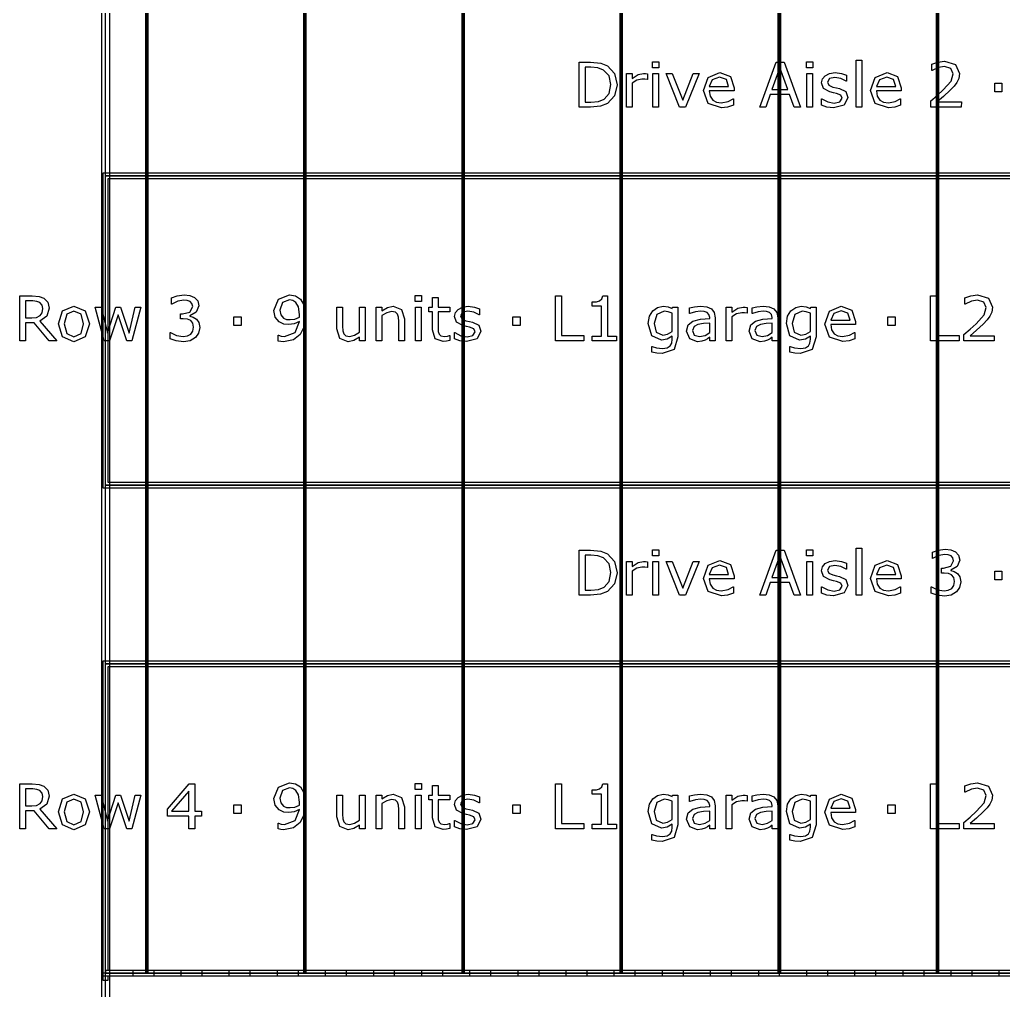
# Model space of a CAD drawing. Extents: x -3 to 198, y 3 to 612.
# Drawn here: x 8.34 to 46.19, y 77.63 to 114.99 of the extents above; entities that cross this region are included whole.
import ezdxf

# ---------------------------------------------------------------- set-up
doc = ezdxf.new("R2010")
doc.units = 0
doc.header["$MEASUREMENT"] = 0
doc.layers.add('Layer 1', color=7, linetype='Continuous')

msp = doc.modelspace()

# ---------------------------------------------------------------- linework, layer by layer
at = {"layer": 'Layer 1', "color": 7}
for points in [[(11.483006, 153.588892), (11.483006, 33.944671), (71.066891, 33.944671), (71.066891, 153.588892), (11.483006, 153.588892)], [(13.17644, 146.55109), (13.17644, 78.288676), (13.28186, 78.288676), (13.28186, 146.55109), (13.17644, 146.55109)], [(13.22915, 146.55109), (13.22915, 78.288676)], [(19.261849, 146.55109), (19.261849, 78.288676), (19.367269, 78.288676), (19.367269, 146.55109), (19.261849, 146.55109)], [(19.314559, 146.55109), (19.314559, 78.288676)], [(25.347258, 146.55109), (25.347258, 78.288676), (25.452678, 78.288676), (25.452678, 146.55109), (25.347258, 146.55109)], [(25.399968, 146.55109), (25.399968, 78.288676)], [(31.432667, 146.55109), (31.432667, 78.288676), (31.538087, 78.288676), (31.538087, 146.55109), (31.432667, 146.55109)], [(31.485377, 146.55109), (31.485377, 78.288676)], [(37.518076, 146.55109), (37.518076, 78.288676), (37.623496, 78.288676), (37.623496, 146.55109), (37.518076, 146.55109)], [(37.570786, 146.55109), (37.570786, 78.288676)], [(43.603485, 146.55109), (43.603485, 78.288676), (43.708905, 78.288676), (43.708905, 146.55109), (43.603485, 146.55109)], [(43.656195, 146.55109), (43.656195, 78.288676)], [(11.641652, 115.859462), (70.908244, 115.859462), (70.908244, 108.980304), (11.641652, 108.980304), (11.641652, 115.859462)], [(31.333125, 112.490024), (31.229644, 112.06214), (30.956404, 111.764484), (30.691305, 111.658678), (30.307607, 111.626134), (29.870426, 111.626134), (29.870426, 113.357433), (30.302958, 113.357433), (30.705257, 113.320206), (30.95873, 113.22022), (31.234296, 112.926057), (31.333125, 112.490024), (31.333125, 112.490024)], [(32.93884, 113.142274), (32.692344, 113.142274), (32.692344, 113.368995), (32.93884, 113.368995), (32.93884, 113.142274)], [(38.38385, 111.626134), (38.138515, 111.626134), (37.968759, 112.108654), (37.219967, 112.108654), (37.050211, 111.626134), (36.816505, 111.626134), (37.446699, 113.357433), (37.753655, 113.357433), (38.38385, 111.626134)], [(38.864052, 113.142327), (38.617556, 113.142327), (38.617556, 113.369048), (38.864052, 113.369048), (38.864052, 113.142327)], [(40.744176, 111.626134), (40.525583, 111.626134), (40.525583, 113.435326), (40.744176, 113.435326), (40.744176, 111.626134)], [(44.576494, 111.626134), (43.404473, 111.626134), (43.404473, 111.869153), (43.648646, 112.078439), (43.877701, 112.28656), (44.183496, 112.629565), (44.266048, 112.905128), (44.176519, 113.115578), (43.928861, 113.192307), (43.699804, 113.155106), (43.459123, 113.04115), (43.447508, 113.04115), (43.447508, 113.285334), (43.667263, 113.359735), (43.934687, 113.393469), (44.352104, 113.264405), (44.503257, 112.916743), (44.477672, 112.731879), (44.40442, 112.570272), (44.297449, 112.428403), (44.149785, 112.27378), (43.892825, 112.036582), (43.645165, 111.824968), (44.576502, 111.824968), (44.576494, 111.626134)], [(31.092442, 112.493464), (31.021518, 112.836469), (30.809902, 113.056232), (30.592473, 113.136453), (30.31691, 113.159736), (30.100645, 113.159736), (30.100645, 111.823778), (30.31691, 111.823778), (30.606427, 111.848119), (30.83432, 111.938792), (31.027331, 112.156226), (31.092442, 112.493411), (31.092442, 112.493464)], [(32.498169, 112.686477), (32.486554, 112.686477), (32.391209, 112.702881), (32.283076, 112.708702), (32.08774, 112.663352), (31.906355, 112.548259), (31.906355, 111.626134), (31.687764, 111.626134), (31.687764, 112.924893), (31.906355, 112.924893), (31.906355, 112.733043), (32.135412, 112.880707), (32.338887, 112.924893), (32.42144, 112.921453), (32.49818, 112.91087), (32.498169, 112.686477)], [(32.924896, 111.626081), (32.706306, 111.626081), (32.706306, 112.92484), (32.924896, 112.92484), (32.924896, 111.626081)], [(34.480615, 112.92484), (33.955066, 111.626081), (33.735311, 111.626081), (33.213252, 112.92484), (33.450446, 112.92484), (33.852747, 111.891193), (34.251558, 112.92484), (34.480615, 112.92484)], [(35.832857, 112.252799), (34.875939, 112.252799), (34.911983, 112.043487), (35.010813, 111.898152), (35.153828, 111.814438), (35.337539, 111.786524), (35.603799, 111.838859), (35.795648, 111.943501), (35.807264, 111.943501), (35.807264, 111.705138), (35.581696, 111.627245), (35.339851, 111.595839), (34.835231, 111.770252), (34.653846, 112.267907), (34.827092, 112.773683), (35.285202, 112.960876), (35.689828, 112.807391), (35.832843, 112.371385), (35.832857, 112.252799)], [(37.897832, 112.306324), (37.594363, 113.15627), (37.28973, 112.306324), (37.897832, 112.306324)], [(38.850108, 111.626134), (38.631515, 111.626134), (38.631515, 112.924893), (38.850108, 112.924893), (38.850108, 111.626134)], [(40.210488, 112.000519), (40.062822, 111.708684), (39.661685, 111.594728), (39.396583, 111.628462), (39.195434, 111.704027), (39.195434, 111.949375), (39.207049, 111.949375), (39.437266, 111.824968), (39.680275, 111.779619), (39.905842, 111.826132), (39.987233, 111.972632), (39.943048, 112.08889), (39.773291, 112.156332), (39.651207, 112.180674), (39.515169, 112.210889), (39.272161, 112.343445), (39.201234, 112.559715), (39.233791, 112.710871), (39.334946, 112.837607), (39.500054, 112.923649), (39.725621, 112.956193), (39.960489, 112.927142), (40.159315, 112.858535), (40.159315, 112.624829), (40.1477, 112.624829), (39.944225, 112.728307), (39.709355, 112.771329), (39.507044, 112.724815), (39.424489, 112.588793), (39.474487, 112.467852), (39.632615, 112.4016), (39.767492, 112.373687), (39.893065, 112.348022), (40.127933, 112.228272), (40.210488, 112.00036), (40.210488, 112.000519)], [(42.263848, 112.252852), (41.306931, 112.252852), (41.342975, 112.04354), (41.441807, 111.898205), (41.58482, 111.814491), (41.76853, 111.786577), (42.034793, 111.838912), (42.22664, 111.943554), (42.238255, 111.943554), (42.238255, 111.705191), (42.012687, 111.627298), (41.770843, 111.595892), (41.266222, 111.770305), (41.084837, 112.267959), (41.258083, 112.773736), (41.716193, 112.960929), (42.12082, 112.807444), (42.263835, 112.371438), (42.263848, 112.252852)], [(35.620079, 112.420227), (35.532875, 112.686477), (35.273589, 112.780668), (34.993372, 112.67719), (34.875939, 112.420227), (35.620079, 112.420227)], [(42.05107, 112.42028), (41.963867, 112.68653), (41.704581, 112.780721), (41.424366, 112.677243), (41.306931, 112.42028), (42.05107, 112.42028)], [(46.140352, 112.220282), (45.86246, 112.220282), (45.86246, 112.549343), (46.140352, 112.549343), (46.140352, 112.220282)], [(11.535715, 109.086243), (11.535715, 96.96813), (71.01418, 96.96813), (71.01418, 109.086243), (11.535715, 109.086243)], [(9.76819, 102.630312), (9.469371, 102.630312), (8.890338, 103.318651), (8.565939, 103.318651), (8.565939, 102.630312), (8.335721, 102.630312), (8.335721, 104.361611), (8.820574, 104.361611), (9.082186, 104.340709), (9.270546, 104.26861), (9.417049, 104.118618), (9.470534, 103.890732), (9.376354, 103.576778), (9.117068, 103.387258), (9.76819, 102.630312)], [(9.229851, 103.874408), (9.203109, 104.0058), (9.117068, 104.103484), (8.99847, 104.149997), (8.836853, 104.16402), (8.565939, 104.16402), (8.565939, 103.51058), (8.798483, 103.51058), (8.989169, 103.5291), (9.127532, 103.601173), (9.204272, 103.7128), (9.229851, 103.874408), (9.229851, 103.874408)], [(15.138785, 103.463987), (15.23064, 103.338415), (15.266685, 103.143074), (15.223664, 102.92564), (15.102741, 102.753555), (14.89694, 102.63264), (14.638817, 102.594276), (14.355113, 102.629148), (14.126058, 102.703575), (14.126058, 102.946568), (14.143499, 102.946568), (14.376043, 102.838433), (14.634166, 102.795412), (14.789971, 102.819753), (14.923683, 102.891852), (15.002748, 103.004618), (15.02949, 103.16043), (14.99926, 103.313915), (14.91787, 103.410409), (14.791133, 103.459251), (14.630678, 103.473273), (14.526033, 103.473273), (14.526033, 103.666287), (14.607424, 103.666287), (14.888802, 103.73955), (14.994609, 103.95582), (14.967866, 104.065119), (14.893452, 104.143012), (14.786482, 104.184869), (14.657421, 104.196511), (14.422552, 104.156982), (14.187683, 104.045355), (14.176054, 104.045355), (14.176054, 104.288374), (14.395808, 104.362801), (14.663233, 104.397674), (14.886475, 104.37439), (15.060883, 104.299963), (15.187619, 104.165105), (15.23064, 103.980241), (15.128321, 103.727908), (14.888801, 103.59305), (14.888801, 103.576646), (15.0167, 103.537117), (15.138785, 103.463881), (15.138785, 103.463987)], [(19.343175, 103.600009), (19.290852, 103.188423), (19.135048, 102.873331), (18.869948, 102.668677), (18.495553, 102.596604), (18.381607, 102.603483), (18.286264, 102.623327), (18.286264, 102.845418), (18.297892, 102.845418), (18.393235, 102.811684), (18.530436, 102.796602), (18.932736, 102.950087), (19.102493, 103.375642), (18.899017, 103.282615), (18.690891, 103.254728), (18.496717, 103.27563), (18.323472, 103.357016), (18.16883, 103.537223), (18.117671, 103.798843), (18.292079, 104.230219), (18.717633, 104.396483), (18.950177, 104.356954), (19.137375, 104.24067), (19.289691, 103.991856), (19.343176, 103.600009), (19.343175, 103.600009)], [(19.108306, 103.650015), (19.071099, 103.939522), (18.968779, 104.109278), (18.851345, 104.183705), (18.715307, 104.206989), (18.450207, 104.102346), (18.353701, 103.808183), (18.385095, 103.627949), (18.490902, 103.50587), (18.606011, 103.457028), (18.745538, 103.445386), (18.929247, 103.469728), (19.103655, 103.540636), (19.105983, 103.588314), (19.108312, 103.649936), (19.108306, 103.650015)], [(23.801037, 104.146505), (23.55454, 104.146505), (23.55454, 104.373226), (23.801037, 104.373226), (23.801037, 104.146505)], [(24.893992, 102.641954), (24.759116, 102.615231), (24.630055, 102.604647), (24.327748, 102.711618), (24.224266, 103.054624), (24.224266, 103.745291), (24.076601, 103.745291), (24.076601, 103.928991), (24.224266, 103.928991), (24.224266, 104.302212), (24.442857, 104.302212), (24.442857, 103.928991), (24.893992, 103.928991), (24.893992, 103.745291), (24.442857, 103.745291), (24.442857, 103.153446), (24.447508, 102.993002), (24.480065, 102.886031), (24.549828, 102.817425), (24.687028, 102.796523), (24.798649, 102.811604), (24.882365, 102.838354), (24.893993, 102.838354), (24.893992, 102.641954)], [(30.051811, 102.630338), (28.95653, 102.630338), (28.95653, 104.361637), (29.186749, 104.361637), (29.186749, 102.834967), (30.051811, 102.834967), (30.051811, 102.630338)], [(31.309871, 102.630338), (30.372721, 102.630338), (30.372721, 102.80708), (30.733162, 102.80708), (30.733162, 103.967462), (30.372721, 103.967462), (30.372721, 104.125603), (30.529687, 104.137244), (30.656423, 104.173281), (30.740139, 104.246544), (30.776183, 104.367458), (30.956404, 104.367458), (30.956404, 102.807106), (31.309871, 102.807106), (31.309871, 102.630338)], [(44.489282, 102.630338), (43.394001, 102.630338), (43.394001, 104.361637), (43.62422, 104.361637), (43.62422, 102.834967), (44.489282, 102.834967), (44.489282, 102.630338)], [(45.846175, 102.630338), (44.674154, 102.630338), (44.674154, 102.873358), (44.918325, 103.082643), (45.147382, 103.290764), (45.453177, 103.633769), (45.535729, 103.909333), (45.4462, 104.119782), (45.198542, 104.196511), (44.969484, 104.159311), (44.728804, 104.045355), (44.717189, 104.045355), (44.717189, 104.289538), (44.936943, 104.363939), (45.204368, 104.397674), (45.621785, 104.26861), (45.772936, 103.920948), (45.747351, 103.736084), (45.674101, 103.574476), (45.56713, 103.432607), (45.419466, 103.277985), (45.162506, 103.040786), (44.914845, 102.829173), (45.846183, 102.829173), (45.846175, 102.630338)], [(11.022763, 103.279096), (10.859982, 102.777976), (10.423963, 102.594276), (9.985618, 102.777976), (9.824, 103.279096), (9.985618, 103.780243), (10.423963, 103.965107), (10.859982, 103.780243), (11.022763, 103.279096), (11.022763, 103.279096)], [(10.797196, 103.279096), (10.698364, 103.653507), (10.423963, 103.77675), (10.147236, 103.653507), (10.049568, 103.279096), (10.148399, 102.908204), (10.423963, 102.782632), (10.697202, 102.907039), (10.797196, 103.279096), (10.797196, 103.279096)], [(12.994733, 103.929071), (12.656382, 102.630312), (12.454069, 102.630312), (12.120369, 103.631415), (11.788994, 102.630312), (11.587844, 102.630312), (11.246005, 103.929071), (11.473898, 103.929071), (11.712255, 102.923311), (12.036653, 103.929071), (12.216874, 103.929071), (12.549412, 102.923311), (12.774979, 103.929071), (12.994733, 103.929071)], [(21.629079, 102.630312), (21.410488, 102.630312), (21.410488, 102.774483), (21.198873, 102.640789), (20.975631, 102.594276), (20.657047, 102.718683), (20.5431, 103.086109), (20.5431, 103.929071), (20.761691, 103.929071), (20.761691, 103.189588), (20.770994, 103.019831), (20.810526, 102.900054), (20.891916, 102.825654), (21.037256, 102.80237), (21.222128, 102.846556), (21.410489, 102.959347), (21.410489, 103.929044), (21.62908, 103.929044), (21.629079, 102.630312)], [(23.145263, 102.630312), (22.926673, 102.630312), (22.926673, 103.369795), (22.916208, 103.537223), (22.877838, 103.660492), (22.794123, 103.732565), (22.652271, 103.756906), (22.465074, 103.712721), (22.277876, 103.599929), (22.277876, 102.630312), (22.059285, 102.630312), (22.059285, 103.929071), (22.277876, 103.929071), (22.277876, 103.784899), (22.489491, 103.917429), (22.713895, 103.965107), (23.034806, 103.838372), (23.145264, 103.473273), (23.145263, 102.630312)], [(23.787084, 102.630312), (23.568493, 102.630312), (23.568493, 103.929071), (23.787084, 103.929071), (23.787084, 102.630312)], [(26.085778, 103.004723), (25.938113, 102.712888), (25.536975, 102.598932), (25.271875, 102.632667), (25.070725, 102.708232), (25.070725, 102.95358), (25.082353, 102.95358), (25.312571, 102.829173), (25.55558, 102.783823), (25.781147, 102.830337), (25.862537, 102.976836), (25.818354, 103.093094), (25.648597, 103.160536), (25.526511, 103.184878), (25.390473, 103.215093), (25.147465, 103.347649), (25.07654, 103.56392), (25.109096, 103.715076), (25.210252, 103.841811), (25.375358, 103.927853), (25.600925, 103.960397), (25.835795, 103.931346), (26.03462, 103.86274), (26.03462, 103.629033), (26.022991, 103.629033), (25.819515, 103.732512), (25.584646, 103.775533), (25.382334, 103.729019), (25.29978, 103.592997), (25.349777, 103.472056), (25.507907, 103.405805), (25.642782, 103.377891), (25.768356, 103.352227), (26.003225, 103.232476), (26.085778, 103.004565), (26.085778, 103.004723)], [(33.669025, 102.778002), (33.519036, 102.293154), (33.057437, 102.138505), (32.855123, 102.153586), (32.662113, 102.194306), (32.662113, 102.417534), (32.673754, 102.417534), (32.843511, 102.366364), (33.076053, 102.334984), (33.260925, 102.361734), (33.374873, 102.436135), (33.433007, 102.545434), (33.450443, 102.688441), (33.450443, 102.807053), (33.260919, 102.688441), (33.031865, 102.650076), (32.66212, 102.817504), (32.526082, 103.291902), (32.572591, 103.580244), (32.701652, 103.790694), (32.885362, 103.918593), (33.100466, 103.965107), (33.288825, 103.941823), (33.450443, 103.873244), (33.464386, 103.929044), (33.669023, 103.929044), (33.669025, 102.778002)], [(33.450435, 102.987287), (33.450435, 103.695391), (33.287656, 103.751191), (33.138828, 103.768654), (32.855123, 103.647739), (32.751642, 103.296611), (32.828382, 102.965221), (33.083016, 102.852456), (33.273701, 102.888492), (33.450435, 102.987314), (33.450435, 102.987287)], [(35.108471, 102.630338), (34.891044, 102.630338), (34.891044, 102.768689), (34.811979, 102.712888), (34.716637, 102.657088), (34.591063, 102.612902), (34.424794, 102.594382), (34.127138, 102.710639), (34.005051, 103.007131), (34.067839, 103.245494), (34.249222, 103.389665), (34.53409, 103.4606), (34.891044, 103.488513), (34.891044, 103.522221), (34.8643, 103.645464), (34.789886, 103.72222), (34.678267, 103.758256), (34.542229, 103.767516), (34.35038, 103.744233), (34.131789, 103.679119), (34.120174, 103.679119), (34.120174, 103.901184), (34.305046, 103.939548), (34.543404, 103.96045), (34.781761, 103.937167), (34.958495, 103.860411), (35.070114, 103.722061), (35.108484, 103.511612), (35.108471, 102.630338)], [(36.33979, 103.690734), (36.328175, 103.690734), (36.232832, 103.707138), (36.124697, 103.712959), (35.929361, 103.66761), (35.747978, 103.552516), (35.747978, 102.630312), (35.529385, 102.630312), (35.529385, 103.929071), (35.747978, 103.929071), (35.747978, 103.737221), (35.977033, 103.884885), (36.180508, 103.929071), (36.263061, 103.925631), (36.3398, 103.915048), (36.33979, 103.690734)], [(37.512972, 102.630338), (37.295546, 102.630338), (37.295546, 102.768689), (37.21648, 102.712888), (37.121138, 102.657088), (36.995564, 102.612902), (36.829295, 102.594382), (36.531639, 102.710639), (36.409552, 103.007131), (36.472341, 103.245494), (36.653725, 103.389665), (36.938591, 103.4606), (37.295546, 103.488513), (37.295546, 103.522221), (37.268802, 103.645464), (37.194388, 103.72222), (37.082768, 103.758256), (36.94673, 103.767516), (36.754881, 103.744233), (36.53629, 103.679119), (36.524675, 103.679119), (36.524675, 103.901184), (36.709547, 103.939548), (36.947905, 103.96045), (37.186262, 103.937167), (37.362996, 103.860411), (37.474615, 103.722061), (37.512985, 103.511612), (37.512972, 102.630338)], [(38.9873, 102.778002), (38.83731, 102.293154), (38.375711, 102.138505), (38.173398, 102.153586), (37.980387, 102.194306), (37.980387, 102.417534), (37.992002, 102.417534), (38.161759, 102.366364), (38.394303, 102.334984), (38.579175, 102.361734), (38.693121, 102.436135), (38.751257, 102.545434), (38.768693, 102.688441), (38.768693, 102.807053), (38.57917, 102.688441), (38.350115, 102.650076), (37.980371, 102.817504), (37.844333, 103.291902), (37.890841, 103.580244), (38.019902, 103.790694), (38.203613, 103.918593), (38.418714, 103.965107), (38.607076, 103.941823), (38.768693, 103.873244), (38.782637, 103.929044), (38.987276, 103.929044), (38.9873, 102.778002)], [(38.768709, 102.987287), (38.768709, 103.695391), (38.605927, 103.751191), (38.457099, 103.768654), (38.173398, 103.647739), (38.069914, 103.296611), (38.146654, 102.965221), (38.401291, 102.852456), (38.591976, 102.888492), (38.768709, 102.987314), (38.768709, 102.987287)], [(40.504646, 103.257056), (39.547729, 103.257056), (39.583773, 103.047745), (39.682605, 102.902409), (39.825621, 102.818695), (40.009328, 102.790782), (40.275592, 102.843116), (40.467441, 102.947759), (40.479056, 102.947759), (40.479056, 102.709396), (40.253488, 102.631503), (40.011644, 102.600097), (39.507026, 102.77451), (39.325641, 103.272164), (39.498884, 103.777941), (39.956997, 103.965133), (40.361623, 103.811649), (40.504636, 103.375642), (40.504646, 103.257056)], [(40.291869, 103.424484), (40.204665, 103.690734), (39.945379, 103.784926), (39.665164, 103.681447), (39.547729, 103.424484), (40.291869, 103.424484)], [(16.854958, 103.22446), (16.577068, 103.22446), (16.577068, 103.553521), (16.854958, 103.553521), (16.854958, 103.22446)], [(27.59266, 103.224486), (27.314771, 103.224486), (27.314771, 103.553548), (27.59266, 103.553548), (27.59266, 103.224486)], [(42.030134, 103.224486), (41.752245, 103.224486), (41.752245, 103.553548), (42.030134, 103.553548), (42.030134, 103.224486)], [(34.891044, 102.950087), (34.891044, 103.311693), (34.655013, 103.29423), (34.441071, 103.260496), (34.288756, 103.176782), (34.230619, 103.022159), (34.298058, 102.853541), (34.503859, 102.79774), (34.714311, 102.841925), (34.891044, 102.950061), (34.891044, 102.950087)], [(37.295546, 102.950087), (37.295546, 103.311693), (37.059514, 103.29423), (36.845572, 103.260496), (36.693257, 103.176782), (36.63512, 103.022159), (36.70256, 102.853541), (36.90836, 102.79774), (37.118812, 102.841925), (37.295546, 102.950061), (37.295546, 102.950087)], [(11.641652, 97.074069), (70.908244, 97.074069), (70.908244, 90.194911), (11.641652, 90.194911), (11.641652, 97.074069)], [(40.744176, 92.840741), (40.525583, 92.840741), (40.525583, 94.649933), (40.744176, 94.649933), (40.744176, 92.840741)], [(31.333125, 93.704631), (31.229644, 93.276747), (30.956404, 92.979091), (30.691305, 92.873285), (30.307607, 92.840741), (29.870426, 92.840741), (29.870426, 94.57204), (30.302958, 94.57204), (30.705257, 94.534813), (30.95873, 94.434827), (31.234296, 94.140664), (31.333125, 93.704631), (31.333125, 93.704631)], [(31.092442, 93.708071), (31.021518, 94.051076), (30.809902, 94.270839), (30.592473, 94.35106), (30.31691, 94.374343), (30.100645, 94.374343), (30.100645, 93.038385), (30.31691, 93.038385), (30.606427, 93.062726), (30.83432, 93.153399), (31.027331, 93.370833), (31.092442, 93.708018), (31.092442, 93.708071)], [(32.93884, 94.356881), (32.692344, 94.356881), (32.692344, 94.583602), (32.93884, 94.583602), (32.93884, 94.356881)], [(38.38385, 92.840741), (38.138515, 92.840741), (37.968759, 93.323261), (37.219967, 93.323261), (37.050211, 92.840741), (36.816505, 92.840741), (37.446699, 94.57204), (37.753655, 94.57204), (38.38385, 92.840741)], [(37.897832, 93.520931), (37.594363, 94.370877), (37.28973, 93.520931), (37.897832, 93.520931)], [(38.864052, 94.356934), (38.617556, 94.356934), (38.617556, 94.583655), (38.864052, 94.583655), (38.864052, 94.356934)], [(44.424179, 93.674416), (44.516034, 93.548844), (44.552078, 93.353503), (44.509057, 93.136069), (44.388135, 92.963984), (44.182334, 92.843069), (43.92421, 92.804705), (43.640505, 92.839577), (43.41145, 92.914004), (43.41145, 93.156997), (43.428886, 93.156997), (43.661431, 93.048862), (43.919553, 93.005841), (44.075358, 93.030182), (44.20907, 93.102281), (44.288136, 93.215047), (44.314877, 93.370859), (44.284646, 93.524344), (44.203257, 93.620838), (44.076519, 93.66968), (43.916066, 93.683702), (43.811421, 93.683702), (43.811421, 93.876716), (43.892812, 93.876716), (44.174188, 93.949979), (44.279997, 94.166249), (44.253253, 94.275548), (44.178839, 94.353441), (44.071868, 94.395298), (43.942807, 94.40694), (43.707939, 94.367411), (43.473069, 94.255784), (43.461454, 94.255784), (43.461454, 94.498803), (43.681206, 94.57323), (43.948631, 94.608103), (44.171873, 94.584819), (44.34628, 94.510392), (44.473018, 94.375534), (44.516039, 94.19067), (44.41372, 93.938337), (44.174198, 93.803479), (44.174198, 93.787075), (44.302098, 93.747546), (44.424184, 93.67431), (44.424179, 93.674416)], [(32.498169, 93.901084), (32.486554, 93.901084), (32.391209, 93.917488), (32.283076, 93.923309), (32.08774, 93.877959), (31.906355, 93.762866), (31.906355, 92.840741), (31.687764, 92.840741), (31.687764, 94.1395), (31.906355, 94.1395), (31.906355, 93.94765), (32.135412, 94.095314), (32.338887, 94.1395), (32.42144, 94.13606), (32.49818, 94.125477), (32.498169, 93.901084)], [(32.924896, 92.840688), (32.706306, 92.840688), (32.706306, 94.139447), (32.924896, 94.139447), (32.924896, 92.840688)], [(34.480615, 94.139447), (33.955066, 92.840688), (33.735311, 92.840688), (33.213252, 94.139447), (33.450446, 94.139447), (33.852747, 93.1058), (34.251558, 94.139447), (34.480615, 94.139447)], [(35.832857, 93.467406), (34.875939, 93.467406), (34.911983, 93.258094), (35.010813, 93.112759), (35.153828, 93.029045), (35.337539, 93.001131), (35.603799, 93.053466), (35.795648, 93.158108), (35.807264, 93.158108), (35.807264, 92.919745), (35.581696, 92.841852), (35.339851, 92.810446), (34.835231, 92.984859), (34.653846, 93.482514), (34.827092, 93.98829), (35.285202, 94.175483), (35.689828, 94.021998), (35.832843, 93.585992), (35.832857, 93.467406)], [(35.620079, 93.634834), (35.532875, 93.901084), (35.273589, 93.995275), (34.993372, 93.891797), (34.875939, 93.634834), (35.620079, 93.634834)], [(38.850108, 92.840741), (38.631515, 92.840741), (38.631515, 94.1395), (38.850108, 94.1395), (38.850108, 92.840741)], [(40.210488, 93.215126), (40.062822, 92.923291), (39.661685, 92.809335), (39.396583, 92.843069), (39.195434, 92.918634), (39.195434, 93.163982), (39.207049, 93.163982), (39.437266, 93.039575), (39.680275, 92.994226), (39.905842, 93.040739), (39.987233, 93.187239), (39.943048, 93.303497), (39.773291, 93.370939), (39.651207, 93.395281), (39.515169, 93.425496), (39.272161, 93.558052), (39.201234, 93.774322), (39.233791, 93.925478), (39.334946, 94.052214), (39.500054, 94.138256), (39.725621, 94.1708), (39.960489, 94.141749), (40.159315, 94.073142), (40.159315, 93.839436), (40.1477, 93.839436), (39.944225, 93.942914), (39.709355, 93.985936), (39.507044, 93.939422), (39.424489, 93.8034), (39.474487, 93.682459), (39.632615, 93.616207), (39.767492, 93.588294), (39.893065, 93.562629), (40.127933, 93.442879), (40.210488, 93.214967), (40.210488, 93.215126)], [(42.263848, 93.467459), (41.306931, 93.467459), (41.342975, 93.258147), (41.441807, 93.112812), (41.58482, 93.029098), (41.76853, 93.001184), (42.034793, 93.053519), (42.22664, 93.158161), (42.238255, 93.158161), (42.238255, 92.919798), (42.012687, 92.841905), (41.770843, 92.810499), (41.266222, 92.984912), (41.084837, 93.482566), (41.258083, 93.988343), (41.716193, 94.175536), (42.12082, 94.022051), (42.263835, 93.586045), (42.263848, 93.467459)], [(42.05107, 93.634887), (41.963867, 93.901137), (41.704581, 93.995328), (41.424366, 93.89185), (41.306931, 93.634887), (42.05107, 93.634887)], [(46.140352, 93.434889), (45.86246, 93.434889), (45.86246, 93.76395), (46.140352, 93.76395), (46.140352, 93.434889)], [(11.535715, 90.30085), (11.535715, 78.182737), (71.01418, 78.182737), (71.01418, 90.30085), (11.535715, 90.30085)], [(9.76819, 83.844919), (9.469371, 83.844919), (8.890338, 84.533258), (8.565939, 84.533258), (8.565939, 83.844919), (8.335721, 83.844919), (8.335721, 85.576218), (8.820574, 85.576218), (9.082186, 85.555316), (9.270546, 85.483217), (9.417049, 85.333225), (9.470534, 85.105339), (9.376354, 84.791385), (9.117068, 84.601865), (9.76819, 83.844919)], [(15.330634, 84.332096), (15.073673, 84.332096), (15.073673, 83.844919), (14.850432, 83.844919), (14.850432, 84.332096), (14.021413, 84.332096), (14.021413, 84.599536), (14.859733, 85.576218), (15.073673, 85.576218), (15.073673, 84.518124), (15.330634, 84.518124), (15.330634, 84.332096)], [(19.343175, 84.814616), (19.290852, 84.40303), (19.135048, 84.087938), (18.869948, 83.883284), (18.495553, 83.811211), (18.381607, 83.81809), (18.286264, 83.837934), (18.286264, 84.060025), (18.297892, 84.060025), (18.393235, 84.026291), (18.530436, 84.011209), (18.932736, 84.164694), (19.102493, 84.590249), (18.899017, 84.497222), (18.690891, 84.469335), (18.496717, 84.490237), (18.323472, 84.571623), (18.16883, 84.75183), (18.117671, 85.01345), (18.292079, 85.444826), (18.717633, 85.61109), (18.950177, 85.571561), (19.137375, 85.455277), (19.289691, 85.206463), (19.343176, 84.814616), (19.343175, 84.814616)], [(23.801037, 85.361112), (23.55454, 85.361112), (23.55454, 85.587833), (23.801037, 85.587833), (23.801037, 85.361112)], [(30.051811, 83.844945), (28.95653, 83.844945), (28.95653, 85.576244), (29.186749, 85.576244), (29.186749, 84.049574), (30.051811, 84.049574), (30.051811, 83.844945)], [(31.309871, 83.844945), (30.372721, 83.844945), (30.372721, 84.021687), (30.733162, 84.021687), (30.733162, 85.182069), (30.372721, 85.182069), (30.372721, 85.34021), (30.529687, 85.351851), (30.656423, 85.387888), (30.740139, 85.461151), (30.776183, 85.582065), (30.956404, 85.582065), (30.956404, 84.021713), (31.309871, 84.021713), (31.309871, 83.844945)], [(44.489282, 83.844945), (43.394001, 83.844945), (43.394001, 85.576244), (43.62422, 85.576244), (43.62422, 84.049574), (44.489282, 84.049574), (44.489282, 83.844945)], [(45.846175, 83.844945), (44.674154, 83.844945), (44.674154, 84.087965), (44.918325, 84.29725), (45.147382, 84.505371), (45.453177, 84.848376), (45.535729, 85.12394), (45.4462, 85.334389), (45.198542, 85.411118), (44.969484, 85.373918), (44.728804, 85.259962), (44.717189, 85.259962), (44.717189, 85.504145), (44.936943, 85.578546), (45.204368, 85.612281), (45.621785, 85.483217), (45.772936, 85.135555), (45.747351, 84.950691), (45.674101, 84.789083), (45.56713, 84.647214), (45.419466, 84.492592), (45.162506, 84.255393), (44.914845, 84.04378), (45.846183, 84.04378), (45.846175, 83.844945)], [(9.229851, 85.089015), (9.203109, 85.220407), (9.117068, 85.318091), (8.99847, 85.364604), (8.836853, 85.378627), (8.565939, 85.378627), (8.565939, 84.725187), (8.798483, 84.725187), (8.989169, 84.743707), (9.127532, 84.81578), (9.204272, 84.927407), (9.229851, 85.089015), (9.229851, 85.089015)], [(11.022763, 84.493703), (10.859982, 83.992583), (10.423963, 83.808883), (9.985618, 83.992583), (9.824, 84.493703), (9.985618, 84.99485), (10.423963, 85.179714), (10.859982, 84.99485), (11.022763, 84.493703), (11.022763, 84.493703)], [(14.850432, 84.518124), (14.850432, 85.299491), (14.179543, 84.518124), (14.850432, 84.518124)], [(19.108306, 84.864622), (19.071099, 85.154129), (18.968779, 85.323885), (18.851345, 85.398312), (18.715307, 85.421596), (18.450207, 85.316953), (18.353701, 85.02279), (18.385095, 84.842556), (18.490902, 84.720477), (18.606011, 84.671635), (18.745538, 84.659993), (18.929247, 84.684335), (19.103655, 84.755243), (19.105983, 84.802921), (19.108312, 84.864543), (19.108306, 84.864622)], [(23.145263, 83.844919), (22.926673, 83.844919), (22.926673, 84.584402), (22.916208, 84.75183), (22.877838, 84.875099), (22.794123, 84.947172), (22.652271, 84.971513), (22.465074, 84.927328), (22.277876, 84.814536), (22.277876, 83.844919), (22.059285, 83.844919), (22.059285, 85.143678), (22.277876, 85.143678), (22.277876, 84.999506), (22.489491, 85.132036), (22.713895, 85.179714), (23.034806, 85.052979), (23.145264, 84.68788), (23.145263, 83.844919)], [(24.893992, 83.856561), (24.759116, 83.829838), (24.630055, 83.819254), (24.327748, 83.926225), (24.224266, 84.269231), (24.224266, 84.959898), (24.076601, 84.959898), (24.076601, 85.143598), (24.224266, 85.143598), (24.224266, 85.516819), (24.442857, 85.516819), (24.442857, 85.143598), (24.893992, 85.143598), (24.893992, 84.959898), (24.442857, 84.959898), (24.442857, 84.368053), (24.447508, 84.207609), (24.480065, 84.100638), (24.549828, 84.032032), (24.687028, 84.01113), (24.798649, 84.026211), (24.882365, 84.052961), (24.893993, 84.052961), (24.893992, 83.856561)], [(33.669025, 83.992609), (33.519036, 83.507761), (33.057437, 83.353112), (32.855123, 83.368193), (32.662113, 83.408913), (32.662113, 83.632141), (32.673754, 83.632141), (32.843511, 83.580971), (33.076053, 83.549591), (33.260925, 83.576341), (33.374873, 83.650742), (33.433007, 83.760041), (33.450443, 83.903048), (33.450443, 84.02166), (33.260919, 83.903048), (33.031865, 83.864683), (32.66212, 84.032111), (32.526082, 84.506509), (32.572591, 84.794851), (32.701652, 85.005301), (32.885362, 85.1332), (33.100466, 85.179714), (33.288825, 85.15643), (33.450443, 85.087851), (33.464386, 85.143651), (33.669023, 85.143651), (33.669025, 83.992609)], [(38.9873, 83.992609), (38.83731, 83.507761), (38.375711, 83.353112), (38.173398, 83.368193), (37.980387, 83.408913), (37.980387, 83.632141), (37.992002, 83.632141), (38.161759, 83.580971), (38.394303, 83.549591), (38.579175, 83.576341), (38.693121, 83.650742), (38.751257, 83.760041), (38.768693, 83.903048), (38.768693, 84.02166), (38.57917, 83.903048), (38.350115, 83.864683), (37.980371, 84.032111), (37.844333, 84.506509), (37.890841, 84.794851), (38.019902, 85.005301), (38.203613, 85.1332), (38.418714, 85.179714), (38.607076, 85.15643), (38.768693, 85.087851), (38.782637, 85.143651), (38.987276, 85.143651), (38.9873, 83.992609)], [(40.504646, 84.471663), (39.547729, 84.471663), (39.583773, 84.262352), (39.682605, 84.117016), (39.825621, 84.033302), (40.009328, 84.005389), (40.275592, 84.057723), (40.467441, 84.162366), (40.479056, 84.162366), (40.479056, 83.924003), (40.253488, 83.84611), (40.011644, 83.814704), (39.507026, 83.989117), (39.325641, 84.486771), (39.498884, 84.992548), (39.956997, 85.17974), (40.361623, 85.026256), (40.504636, 84.590249), (40.504646, 84.471663)], [(10.797196, 84.493703), (10.698364, 84.868114), (10.423963, 84.991357), (10.147236, 84.868114), (10.049568, 84.493703), (10.148399, 84.122811), (10.423963, 83.997239), (10.697202, 84.121646), (10.797196, 84.493703), (10.797196, 84.493703)], [(12.994733, 85.143678), (12.656382, 83.844919), (12.454069, 83.844919), (12.120369, 84.846022), (11.788994, 83.844919), (11.587844, 83.844919), (11.246005, 85.143678), (11.473898, 85.143678), (11.712255, 84.137918), (12.036653, 85.143678), (12.216874, 85.143678), (12.549412, 84.137918), (12.774979, 85.143678), (12.994733, 85.143678)], [(21.629079, 83.844919), (21.410488, 83.844919), (21.410488, 83.98909), (21.198873, 83.855396), (20.975631, 83.808883), (20.657047, 83.93329), (20.5431, 84.300716), (20.5431, 85.143678), (20.761691, 85.143678), (20.761691, 84.404195), (20.770994, 84.234438), (20.810526, 84.114661), (20.891916, 84.040261), (21.037256, 84.016977), (21.222128, 84.061163), (21.410489, 84.173954), (21.410489, 85.143651), (21.62908, 85.143651), (21.629079, 83.844919)], [(23.787084, 83.844919), (23.568493, 83.844919), (23.568493, 85.143678), (23.787084, 85.143678), (23.787084, 83.844919)], [(26.085778, 84.21933), (25.938113, 83.927495), (25.536975, 83.813539), (25.271875, 83.847274), (25.070725, 83.922839), (25.070725, 84.168187), (25.082353, 84.168187), (25.312571, 84.04378), (25.55558, 83.99843), (25.781147, 84.044944), (25.862537, 84.191443), (25.818354, 84.307701), (25.648597, 84.375143), (25.526511, 84.399485), (25.390473, 84.4297), (25.147465, 84.562256), (25.07654, 84.778527), (25.109096, 84.929683), (25.210252, 85.056418), (25.375358, 85.14246), (25.600925, 85.175004), (25.835795, 85.145953), (26.03462, 85.077347), (26.03462, 84.84364), (26.022991, 84.84364), (25.819515, 84.947119), (25.584646, 84.99014), (25.382334, 84.943626), (25.29978, 84.807604), (25.349777, 84.686663), (25.507907, 84.620412), (25.642782, 84.592498), (25.768356, 84.566834), (26.003225, 84.447083), (26.085778, 84.219172), (26.085778, 84.21933)], [(33.450435, 84.201894), (33.450435, 84.909998), (33.287656, 84.965798), (33.138828, 84.983261), (32.855123, 84.862346), (32.751642, 84.511218), (32.828382, 84.179828), (33.083016, 84.067063), (33.273701, 84.103099), (33.450435, 84.201921), (33.450435, 84.201894)], [(35.108471, 83.844945), (34.891044, 83.844945), (34.891044, 83.983296), (34.811979, 83.927495), (34.716637, 83.871695), (34.591063, 83.827509), (34.424794, 83.808989), (34.127138, 83.925246), (34.005051, 84.221738), (34.067839, 84.460101), (34.249222, 84.604272), (34.53409, 84.675207), (34.891044, 84.70312), (34.891044, 84.736828), (34.8643, 84.860071), (34.789886, 84.936827), (34.678267, 84.972863), (34.542229, 84.982123), (34.35038, 84.95884), (34.131789, 84.893726), (34.120174, 84.893726), (34.120174, 85.115791), (34.305046, 85.154155), (34.543404, 85.175057), (34.781761, 85.151774), (34.958495, 85.075018), (35.070114, 84.936668), (35.108484, 84.726219), (35.108471, 83.844945)], [(36.33979, 84.905341), (36.328175, 84.905341), (36.232832, 84.921745), (36.124697, 84.927566), (35.929361, 84.882217), (35.747978, 84.767123), (35.747978, 83.844919), (35.529385, 83.844919), (35.529385, 85.143678), (35.747978, 85.143678), (35.747978, 84.951828), (35.977033, 85.099492), (36.180508, 85.143678), (36.263061, 85.140238), (36.3398, 85.129655), (36.33979, 84.905341)], [(37.512972, 83.844945), (37.295546, 83.844945), (37.295546, 83.983296), (37.21648, 83.927495), (37.121138, 83.871695), (36.995564, 83.827509), (36.829295, 83.808989), (36.531639, 83.925246), (36.409552, 84.221738), (36.472341, 84.460101), (36.653725, 84.604272), (36.938591, 84.675207), (37.295546, 84.70312), (37.295546, 84.736828), (37.268802, 84.860071), (37.194388, 84.936827), (37.082768, 84.972863), (36.94673, 84.982123), (36.754881, 84.95884), (36.53629, 84.893726), (36.524675, 84.893726), (36.524675, 85.115791), (36.709547, 85.154155), (36.947905, 85.175057), (37.186262, 85.151774), (37.362996, 85.075018), (37.474615, 84.936668), (37.512985, 84.726219), (37.512972, 83.844945)], [(38.768709, 84.201894), (38.768709, 84.909998), (38.605927, 84.965798), (38.457099, 84.983261), (38.173398, 84.862346), (38.069914, 84.511218), (38.146654, 84.179828), (38.401291, 84.067063), (38.591976, 84.103099), (38.768709, 84.201921), (38.768709, 84.201894)], [(40.291869, 84.639091), (40.204665, 84.905341), (39.945379, 84.999533), (39.665164, 84.896054), (39.547729, 84.639091), (40.291869, 84.639091)], [(16.854958, 84.439067), (16.577068, 84.439067), (16.577068, 84.768128), (16.854958, 84.768128), (16.854958, 84.439067)], [(27.59266, 84.439093), (27.314771, 84.439093), (27.314771, 84.768155), (27.59266, 84.768155), (27.59266, 84.439093)], [(34.891044, 84.164694), (34.891044, 84.5263), (34.655013, 84.508837), (34.441071, 84.475103), (34.288756, 84.391389), (34.230619, 84.236766), (34.298058, 84.068148), (34.503859, 84.012347), (34.714311, 84.056532), (34.891044, 84.164668), (34.891044, 84.164694)], [(37.295546, 84.164694), (37.295546, 84.5263), (37.059514, 84.508837), (36.845572, 84.475103), (36.693257, 84.391389), (36.63512, 84.236766), (36.70256, 84.068148), (36.90836, 84.012347), (37.118812, 84.056532), (37.295546, 84.164668), (37.295546, 84.164694)], [(42.030134, 84.439093), (41.752245, 84.439093), (41.752245, 84.768155), (42.030134, 84.768155), (42.030134, 84.439093)], [(11.641652, 78.394615), (11.641652, 78.288676), (11.535715, 78.288676), (11.535715, 78.024093), (11.747589, 78.024093), (11.747589, 78.182737), (12.699984, 78.182737), (12.699984, 78.394615), (11.641652, 78.394615)], [(13.493733, 78.394615), (13.493733, 78.182737), (14.552065, 78.182737), (14.552065, 78.394615), (13.493733, 78.394615)], [(15.345814, 78.394615), (15.345814, 78.182737), (16.404146, 78.182737), (16.404146, 78.394615), (15.345814, 78.394615)], [(17.197895, 78.394615), (17.197895, 78.182737), (18.256227, 78.182737), (18.256227, 78.394615), (17.197895, 78.394615)], [(19.049976, 78.394615), (19.049976, 78.182737), (20.108308, 78.182737), (20.108308, 78.394615), (19.049976, 78.394615)], [(20.902057, 78.394615), (20.902057, 78.182737), (21.960389, 78.182737), (21.960389, 78.394615), (20.902057, 78.394615)], [(22.754138, 78.394615), (22.754138, 78.182737), (23.81247, 78.182737), (23.81247, 78.394615), (22.754138, 78.394615)], [(24.606219, 78.394615), (24.606219, 78.182737), (25.664551, 78.182737), (25.664551, 78.394615), (24.606219, 78.394615)], [(26.4583, 78.394615), (26.4583, 78.182737), (27.516632, 78.182737), (27.516632, 78.394615), (26.4583, 78.394615)], [(28.310381, 78.394615), (28.310381, 78.182737), (29.368713, 78.182737), (29.368713, 78.394615), (28.310381, 78.394615)], [(30.162462, 78.394615), (30.162462, 78.182737), (31.220794, 78.182737), (31.220794, 78.394615), (30.162462, 78.394615)], [(32.014543, 78.394615), (32.014543, 78.182737), (33.072875, 78.182737), (33.072875, 78.394615), (32.014543, 78.394615)], [(33.866624, 78.394615), (33.866624, 78.182737), (34.924956, 78.182737), (34.924956, 78.394615), (33.866624, 78.394615)], [(35.718705, 78.394615), (35.718705, 78.182737), (36.777037, 78.182737), (36.777037, 78.394615), (35.718705, 78.394615)], [(37.570786, 78.394615), (37.570786, 78.182737), (38.629118, 78.182737), (38.629118, 78.394615), (37.570786, 78.394615)], [(39.422867, 78.394615), (39.422867, 78.182737), (40.481199, 78.182737), (40.481199, 78.394615), (39.422867, 78.394615)], [(41.274948, 78.394615), (41.274948, 78.182737), (42.33328, 78.182737), (42.33328, 78.394615), (41.274948, 78.394615)], [(43.127029, 78.394615), (43.127029, 78.182737), (44.185361, 78.182737), (44.185361, 78.394615), (43.127029, 78.394615)], [(44.97911, 78.394615), (44.97911, 78.182737), (46.037442, 78.182737), (46.037442, 78.394615), (44.97911, 78.394615)]]:
    msp.add_lwpolyline(points, dxfattribs=at)
for points in [[(11.800298, 153.271604), (70.749597, 153.271604), (70.749597, 34.261959), (11.800298, 34.261959), (11.800298, 153.271604)], [(11.641652, 108.980304), (70.908244, 108.980304), (70.908244, 97.074069), (11.641652, 97.074069), (11.641652, 108.980304)], [(11.747589, 108.874365), (70.802308, 108.874365), (70.802308, 97.180008), (11.747589, 97.180008), (11.747589, 108.874365)], [(11.641652, 90.194911), (70.908244, 90.194911), (70.908244, 78.288676), (11.641652, 78.288676), (11.641652, 90.194911)], [(11.747589, 90.088972), (70.802308, 90.088972), (70.802308, 78.394615), (11.747589, 78.394615), (11.747589, 90.088972)], [(11.641652, 78.288676), (70.908244, 78.288676), (70.908244, 40.188724), (11.641652, 40.188724), (11.641652, 78.288676)]]:
    msp.add_lwpolyline(points, close=True, dxfattribs=at)

doc.saveas('drawing.dxf')
